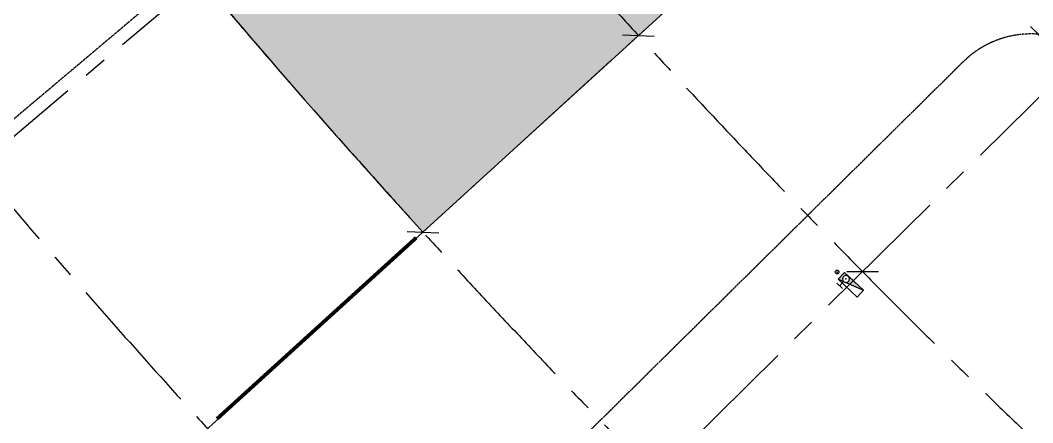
# Model space of a CAD drawing. Extents: x -668578 to 2331563, y -1202445 to 1620273.
# Drawn here: x 141596 to 168678, y 130991 to 141757 of the extents above; entities that cross this region are included whole.
import ezdxf

# ---------------------------------------------------------------- set-up
doc = ezdxf.new("R2010")
doc.units = 0
for name, pattern in [('CENTER2', [28.575000000000003, 19.05, -3.175, 3.175, -3.175]), ('DASH', [0.35, 0.25, -0.1]), ('DASHED2', [9.524999999999999, 6.35, -3.175]), ('DOT2', [0.125, 0, -0.125])]:
    doc.linetypes.add(name, pattern=pattern)
doc.layers.get('0').update_dxf_attribs({"color": 8})
for name, color, linetype in [('#标注', 8, 'Continuous'), ('#轴线', 8, 'CENTER2'), ('A-DIMS-150', 8, 'Continuous'), ('A-FLOR-OTLN', 8, 'DOT2'), ('G-EVAC', 8, 'Continuous'), ('WINDOW', 8, 'Continuous'), ('外轮廓', 8, 'Continuous'), ('暖-消防-挡烟垂壁', 8, 'Continuous'), ('水-消防-消火栓', 8, 'Continuous'), ('水-消防-消火栓-标识', 8, 'Continuous')]:
    doc.layers.add(name, color=color, linetype=linetype)
doc.layers.add('A-X-CHEK', color=8, linetype='DASHED2', plot=False)
doc.layers.add('Def point', color=8, linetype='Continuous', plot=False)

# ---------------------------------------------------------------- blocks, each defined once
blk = doc.blocks.new('DSGDFG')
at = {"layer": '#轴线', "ltscale": 200}
for p, q in [((-1466.975190822734, -1223.535190204857), (52211.62358048721, 44032.22045865774)), ((5300.728111918317, -8926.023199994816), (57145.9930844896, 38408.60551946171)), ((62298.49564753915, 32984.1456784101), (12368.24586452194, -16353.94425698812))]:
    blk.add_line(p, q, dxfattribs=at)
for radius in [206950.0000000004, 212800.0000000004, 220600.0000000004, 228400.0000000004, 236200.0000000004, 244000.0000000004, 251800.0000000004]:
    blk.add_arc((197092.1513552468, 166179.1920613431), radius, 218.4388923744016, 265.1405841852512, dxfattribs=at)
blk = doc.blocks.new('A$C489F191C')
at = {"layer": '暖-消防-挡烟垂壁', "color": 3, "linetype": 'DASH', "const_width": 100}
blk.add_lwpolyline([(30489.2040772289, 83252.08594241881), (35816.7410715688, 88095.38893759475)], dxfattribs=at)
blk = doc.blocks.new('消火栓箱-111')
blk.add_hatch(color=256).paths.add_polyline_path([(-200, -53.57142857142026), (-200, -60, -0.4142135623730953), (-110, -150, -1), (-290, -150, -0.4142135623730949), (-200, -60), (-200, -53.57142857142026), (-350, 0), (-350, -250), (350, -250)])
for p, q in [((350, 0), (-350, 0)), ((-350, 0), (350, -250)), ((-350, 0), (-350, -250)), ((-300, 100), (-100, 100)), ((-200, -60), (-200, 100)), ((350, -250), (350, 0)), ((-350, -250), (350, -250))]:
    blk.add_line(p, q)
blk.add_circle((-200, -150), 90)
blk.add_point((-200, -150))
at = {"layer": '水-消防-消火栓'}
blk.add_arc((-349.9999999999709, -0.0001202940184157342), 700.0001041776701, 359.9687409356841, 2.461602844915088e-05, dxfattribs=at)
blk = doc.blocks.new('立管-R75-1')
at = {"linetype": 'Continuous'}
blk.add_circle((0, 0), 75, dxfattribs=at)
blk.add_point((0, 0), dxfattribs=at)

msp = doc.modelspace()

# ---------------------------------------------------------------- hatches: boundary and pattern name
at = {"layer": 'A-DIMS-150'}
h = msp.add_hatch(dxfattribs=at)
h.set_pattern_fill('HEX', color=8, scale=150)
h.set_pattern_definition([(0, (-1447585.789294957, -108749.8509342684), (0, 247.4667), [142.875, -285.75]), (120, (-1447585.789294957, -108749.8509342684), (-214.3124487907025, -123.7333499999999), [142.8749999999999, -285.7499999999998]), (59.99999999999999, (-1447442.914294957, -108749.8509342684), (-214.3124487907025, 123.73335), [142.875, -285.75])])
edge = h.paths.add_edge_path()
edge.add_arc((321041.0668058464, 290089.1690256326), 228400.0000273102, 219.4690346880472, 222.3960217084596)
edge.add_line((152367.1737727266, 136090.2150631885), (164958.635914683, 147586.1961492164))
edge.add_arc((321041.0667807804, 290089.1690068629), 211349.9999960663, 220.120431258133, 222.3960218454284, ccw=False)
edge.add_arc((157435.2855940505, 152220.5690263142), 2599.999999999848, 40.12043125812512, 130.1338192809519)
edge.add_line((155759.3905463322, 154208.3758049102), (144722.6514743784, 144903.439051094))
at = {"layer": 'A-X-CHEK'}
h = msp.add_hatch(dxfattribs=at)
h.set_pattern_fill('ANGLE', color=256, scale=200)
h.set_pattern_definition([(0, (-960408.2754579769, -97086.97966301674), (0, 698.5), [508, -190.5]), (90, (-960408.2754579769, -97086.97966301674), (-698.5, 4.277078946022131e-14), [508, -190.5])])
edge = h.paths.add_edge_path()
edge.add_line((159485.4661463307, 154341.714873033), (162593.9241834577, 156962.1450016268))
edge.add_arc((321041.0392255163, 290089.1242521698), 206949.947739848, 220.036916363544, 233.7762356300372)
edge.add_line((198745.9715228496, 123139.4393614039), (196348.716495955, 119875.1338076727))
edge.add_arc((321041.0667810518, 290089.16900708), 210999.9999964132, 220.1204312581305, 233.7749082464596, ccw=False)
edge.add_arc((157435.2855940153, 152220.5690262768), 2950.000000051441, 40.12043125824123, 45.97465872174074)

# ---------------------------------------------------------------- linework, layer by layer
at = {"layer": 'A-DIMS-150'}
msp.add_lwpolyline([(144723.5214485676, 144904.1725154584, 0.01277208458634123), (152367.1737727266, 136090.2150631885), (164958.635914683, 147586.1961492164, -0.009929463353927012), (159423.4839165247, 153895.999547258, 0.4142820029462295), (155759.3905463322, 154208.3758049102), (144722.6514743784, 144903.439051094)], format="xyb", dxfattribs=at)
at = {"layer": 'A-FLOR-OTLN'}
msp.add_arc((321041.0667815608, 290089.1690075409), 211349.9999970997, 220.1204312575273, 233.9916724162643, dxfattribs=at)
at = {"layer": 'A-X-CHEK'}
msp.add_lwpolyline([(159485.4661463307, 154341.714873033), (162593.9241834577, 156962.1450016268, 0.06002100981486274), (198745.9715228496, 123139.4393614039), (196348.716495955, 119875.1338076727, -0.05964949014525623), (159691.1259983965, 154121.5382712317, 0.02554944326116456), (159485.4661463307, 154341.714873033)], format="xyb", close=True, dxfattribs=at)
at = {"layer": 'Def point'}
for p, q in [((157703.6647838351, 141368.6488924117), (158551.3167449349, 141330.0982394191)), ((151943.3477922349, 136109.4903897371), (152790.9997533305, 136070.9397367444)), ((163701.3454489714, 135037.2032475173), (164549.8584897305, 135032.1416603667))]:
    msp.add_line(p, q, dxfattribs=at)
at = {"layer": 'G-EVAC'}
msp.add_arc((321041.0667837105, 290089.169009486), 200500.0000000004, 218.4388923754382, 247.5786609826224, dxfattribs=at)
at = {"layer": '外轮廓', "linetype": 'DASH', "ltscale": 3}
msp.add_lwpolyline([(189043.5432004022, 68295.87838094844), (215978.7072412797, 111791.0949092745, -0.08508992533757867), (162593.9241834577, 156962.1450016267), (123487.7568742911, 123995.6459185359, 0.08393873989369599)], format="xyb", close=True, dxfattribs=at)
at = {"layer": '外轮廓', "color": 3, "linetype": 'DASH', "ltscale": 5}
msp.add_lwpolyline([(247961.9664216127, 95189.53435049648, -0.05577107080490979), (206693.7296913808, 116160.7095789746, 0.08934789544916616), (198834.5744369825, 119514.7192770459), (198303.8562054316, 119636.2668287291, -0.1125361045485018), (188734.2245295298, 124250.3255718965, -0.0289167358602449), (170483.782164082, 140623.0305433976, 0.4135317777718731), (166811.1522822859, 140640.6630243256), (136046.8306590832, 110241.1982981672, 0.4147813061863365), (136028.4422553234, 106560.7277119088, 0.1704916733923174), (291409.0538261827, 31179.33179223328, 0.4125640170375961), (294285.9459160668, 33450.81743513467), (303762.2738821664, 111938.4877008726, 1.174218298287542), (253463.5494874659, 109937.4686240801, 1.174218298287542)], format="xyb", dxfattribs=at)
msp.add_arc((321041.06678369, 290089.16900946), 195499.9999999679, 216.2046299930994, 249.439850465136, dxfattribs=at)

# ---------------------------------------------------------------- block references
at = {"layer": '#标注'}
msp.add_blockref('DSGDFG', (123948.8888467231, 123909.9834137514), dxfattribs=at)
at = {"layer": 'WINDOW'}
msp.add_blockref('A$C489F191C', (116369.7796556774, 47843.56185792154), dxfattribs=at)
at = {"layer": '水-消防-消火栓', "xscale": -1, "rotation": 136.9204201116109}
msp.add_blockref('消火栓箱-111', (163725.9378542575, 134589.966316971), dxfattribs=at)
at = {"layer": '水-消防-消火栓-标识', "xscale": 0.6666666665114466, "yscale": 0.6666666665114466, "zscale": 0.6666666665114466, "rotation": 224.6116665740205}
msp.add_blockref('立管-R75-1', (163446.1116680939, 135022.773786335), dxfattribs=at)

doc.saveas('drawing.dxf')
